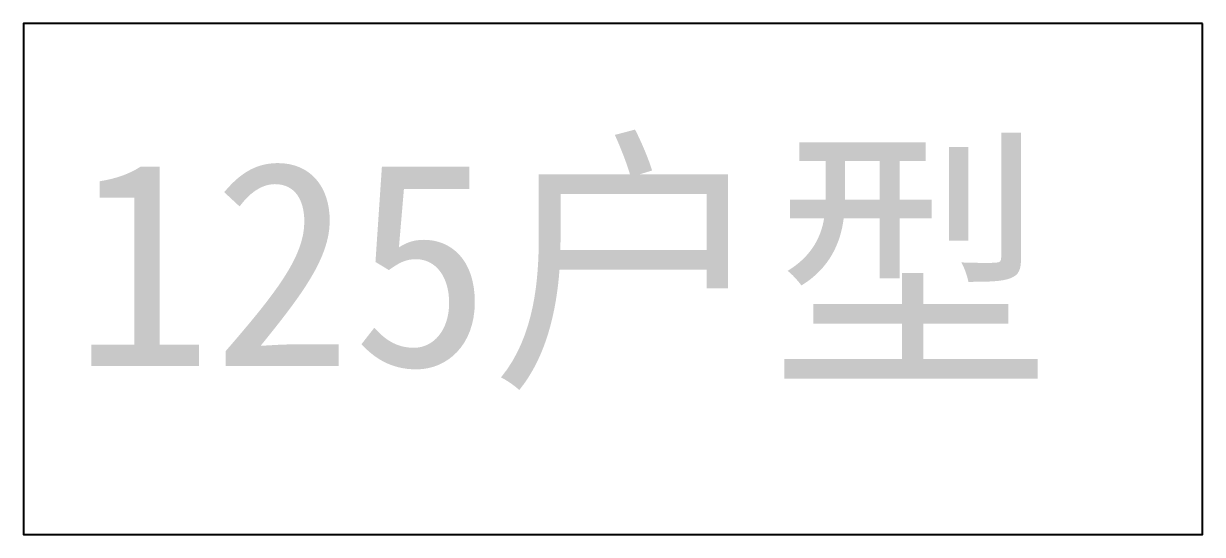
# Model space of a CAD drawing. Extents: x 3443499 to 7125205, y -1700016 to -264854.
# Drawn here: x 3622022 to 3623028, y -901192 to -900756 of the extents above; entities that cross this region are included whole.
import ezdxf

# ---------------------------------------------------------------- set-up
doc = ezdxf.new("R2010")
doc.units = 0
doc.header["$LTSCALE"] = 1000
doc.header["$MEASUREMENT"] = 0
doc.layers.get('0').update_dxf_attribs({"linetype": 'CONTINUOUS'})
doc.layers.add('!!电气', color=1, linetype='CONTINUOUS')
doc.layers.add('!校对', color=2, linetype='CONTINUOUS')
doc.styles.add('黑体', font='simhei.ttf')

# ---------------------------------------------------------------- blocks, each defined once
blk = doc.blocks.new('A$C74FB3979')
at = {"color": 252}
blk.add_lwpolyline([(19218.3, 5770.2), (18212.3, 5770.2), (18212.3, 5334.2), (19218.3, 5334.2)], close=True, dxfattribs=at)
at = {"color": 252, "style": '黑体'}
blk.add_text('125户型', height=175, dxfattribs=at).set_placement((18254.5, 5478))

msp = doc.modelspace()

# ---------------------------------------------------------------- linework, layer by layer
at = {"layer": '!!电气', "color": 252}
for p, q in [((3623027.6, -900756.4), (3622021.6, -900756.4)), ((3622021.6, -900756.4), (3622021.6, -901192.4)), ((3623027.6, -901192.4), (3623027.6, -900756.4)), ((3622021.6, -901192.4), (3623027.6, -901192.4))]:
    msp.add_line(p, q, dxfattribs=at)

# ---------------------------------------------------------------- block references
at = {"layer": '!校对'}
msp.add_blockref('A$C74FB3979', (3603809.3, -906526.7), dxfattribs=at)

# ---------------------------------------------------------------- texts
at = {"layer": '!!电气', "color": 252, "style": '黑体'}
msp.add_text('125户型', height=175, dxfattribs=at).set_placement((3622063.8, -901048.6))

doc.saveas('drawing.dxf')
